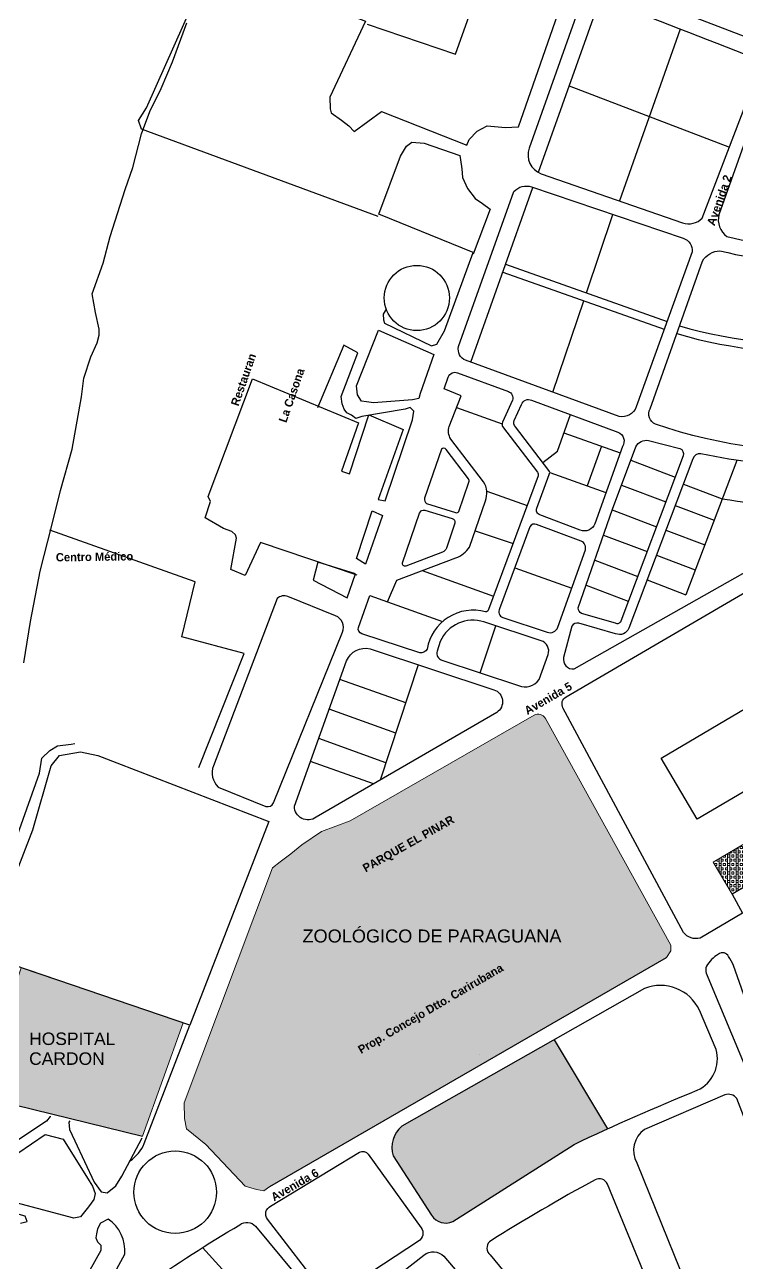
# Model space of a CAD drawing. Header units: millimetres. Extents: x 2890 to 6602, y 1274 to 4283.
# Drawn here: x 3407 to 3835, y 2232 to 2976 of the extents above; entities that cross this region are included whole.
import ezdxf

# ---------------------------------------------------------------- set-up
doc = ezdxf.new("R2010")
doc.units = ezdxf.units.MM
for name, color, linetype, lineweight in [('CLINICA', 190, 'Continuous', 0), ('ESTADIOS', 90, 'Continuous', 0), ('IGLESIAS', 210, 'Continuous', 0), ('RESTAURANT', 30, 'Continuous', 0), ('ZOOLOGICO', 110, 'Continuous', 0)]:
    doc.layers.add(name, color=color, linetype=linetype, lineweight=lineweight)
doc.layers.add('LETRAS', color=7, linetype='Continuous')
doc.styles.add('ROMANS', font='')
doc.styles.get("Standard").update_dxf_attribs({"font": 'arial.ttf'})
doc.styles.get('ROMANS').set_extended_font_data('Berlin Sans FB Demi', bold=True)

msp = doc.modelspace()

# ---------------------------------------------------------------- hatches: boundary and pattern name
at = {"layer": 'CLINICA'}
h = msp.add_hatch(dxfattribs=at)
h.set_pattern_fill('BRASS', color=256, scale=0.2, angle=38)
h.set_pattern_definition([(38, (-265.4256675649267, -24546.84977734087), (-0.7818900736635858, 1.000773657080537), []), (38, (-265.8166126017586, -24546.34939051234), (-0.7818900736635858, 1.000773657080537), [0.6349999999999999, -0.3174999999999999])])
h.paths.add_polyline_path([(3477.662615217332, 2308.66147193095), (3378.669447987812, 2332.808811440284), (3404.757237075232, 2409.735125770279), (3502.109900838755, 2376.720210373881)])
at = {"layer": 'ESTADIOS'}
h = msp.add_hatch(dxfattribs=at)
h.set_pattern_fill('AR-SAND', color=256, scale=0.05)
h.set_pattern_definition([(37.50000000000001, (-265.4256675649267, -24546.84977734087), (-0.08000156479920228, 2.447066186646712), [0, -1.9304, 0, -2.159, 0, -2.06375]), (7.499999999999999, (-265.4256675649267, -24546.84977734087), (2.247616415690013, 3.584125502841772), [0, -1.0414, 0, -1.7399, 0, -0.6667500000000001]), (327.5, (-266.9877675649268, -24546.84977734087), (3.95496185120729, 0.007185923392728811), [0, -0.635, 0, -2.286, 0, -2.9845]), (317.5, (-266.9877675649268, -24546.84977734087), (3.817782262361486, 1.114646616286082), [0, -0.3175, 0, -1.4986, 0, -1.7145])])
edge = h.paths.add_edge_path()
edge.add_line((4917.159343564364, 3063.747092055774), (4775.260591642374, 2975.953647681842))
edge.add_arc((4782.194526098139, 2967.296929507328), 11.09135774329832, 128.694337375827, 182.5459707909631)
edge.add_line((4771.114116607848, 2966.804240845718), (4872.528631478786, 2571.599708718865))
edge.add_arc((4889.884438177423, 2576.053627153646), 17.91818672701385, 194.3928909828052, 259.7403433235466)
edge.add_arc((4625.906497136923, 3399.137055401606), 880.2337910625843, 287.233685842404, 308.1023551148525)
edge.add_arc((-4769982.306341537, 2778.277508742308), 4775151.377678235, 359.9991384316784, 360.0008615683216)
edge.add_line((5169.070796825161, 2850.082433867579), (4944.289835346053, 3060.292426622625))
edge.add_arc((4928.335951836003, 3043.261093832711), 23.33650992871575, 46.87087917993927, 118.6156917534111)
at = {"layer": 'IGLESIAS'}
h = msp.add_hatch(dxfattribs=at)
h.set_pattern_fill('CROSS', color=256, scale=0.08700000000000001)
h.set_pattern_definition([(0, (-265.4256675649267, -24546.84977734087), (0.55245, 0.55245), [0.276225, -0.8286750000000002]), (90, (-265.2875550649269, -24546.98788984088), (-0.55245, 0.55245), [0.276225, -0.8286750000000002])])
edge = h.paths.add_edge_path()
edge.add_line((3724.922566613178, 2366.539567583691), (3757.026287226338, 2313.036143559412))
edge.add_line((3757.026287226338, 2313.036143559412), (3736.848345119261, 2303.604801549721))
edge.add_line((3736.848345119261, 2303.604801549721), (3664.055551701385, 2257.321149808961))
edge.add_arc((3659.852028697223, 2266.627888481488), 10.21200227013413, 212.7492426372798, 294.30700231403887, ccw=False)
edge.add_line((3651.263263363746, 2261.103569481674), (3628.289070414154, 2296.821990517116))
edge.add_arc((3644.063284340839, 2301.88088851566), 16.56557496631201, 129.5771158741294, 197.7814001573358, ccw=False)
edge.add_line((3633.509088277648, 2314.649099800888), (3724.922566613179, 2366.539567583691))
at = {"layer": 'RESTAURANT'}
h = msp.add_hatch(dxfattribs=at)
h.set_pattern_fill('BOX', color=256, scale=0.2)
h.set_pattern_definition([(90, (-265.4256675649267, -24546.84977734087), (-5.08, 3.110602869834277e-16), []), (90, (-264.1556675649267, -24546.84977734087), (-5.08, 3.110602869834277e-16), []), (0, (-265.4256675649267, -24546.84977734087), (0, 5.08), [-1.27, 1.27]), (0, (-265.4256675649267, -24545.57977734087), (0, 5.08), [-1.27, 1.27]), (0, (-265.4256675649267, -24544.30977734087), (0, 5.08), [1.27, -1.27]), (0, (-265.4256675649267, -24543.03977734087), (0, 5.08), [1.27, -1.27]), (90, (-262.8856675649267, -24546.84977734087), (-5.08, 3.110602869834277e-16), [1.27, -1.27]), (90, (-261.6156675649268, -24546.84977734087), (-5.08, 3.110602869834277e-16), [1.27, -1.27])])
h.paths.add_polyline_path([(3820.431154515178, 2473.189735770796), (3877.705038841933, 2506.925578680594), (3889.066633626177, 2487.636816067482), (3831.792749299424, 2453.900973157683)])
at = {"layer": 'ZOOLOGICO'}
h = msp.add_hatch(dxfattribs=at)
h.set_pattern_fill('ANGLE', color=256, scale=0.5)
h.set_pattern_definition([(0, (-265.4256675649267, -24546.84977734087), (0, 3.4925), [2.54, -0.9525]), (90, (-265.4256675649267, -24546.84977734087), (-3.4925, 2.138539473011066e-16), [2.54, -0.9525])])
edge = h.paths.add_edge_path()
edge.add_line((3719.680112319034, 2559.507784031211), (3794.905753032426, 2423.240025013139))
edge.add_line((3794.905753032426, 2423.240025013139), (3794.944043456349, 2419.904129888083))
edge.add_line((3794.944043456349, 2419.904129888083), (3792.335797098005, 2415.864673818381))
edge.add_line((3792.335797098005, 2415.864673818381), (3554.09434608813, 2278.407241267537))
edge.add_line((3554.09434608813, 2278.407241267537), (3550.522239631164, 2275.802772940521))
edge.add_line((3550.522239631164, 2275.802772940521), (3546.161411240644, 2276.552925675561))
edge.add_line((3546.161411240644, 2276.552925675561), (3539.332521982555, 2278.647334406071))
edge.add_line((3539.332521982555, 2278.647334406071), (3515.702742296568, 2303.607694279554))
edge.add_line((3515.702742296568, 2303.607694279554), (3504.057890295406, 2313.00522534285))
edge.add_line((3504.057890295406, 2313.00522534285), (3502.842311183869, 2319.192370016047))
edge.add_line((3502.842311183869, 2319.192370016047), (3502.71075116308, 2328.559137288167))
edge.add_line((3502.71075116308, 2328.559137288167), (3555.69732696744, 2469.741469918436))
edge.add_line((3555.69732696744, 2469.741469918436), (3560.425120436825, 2473.471501925414))
edge.add_line((3560.425120436825, 2473.471501925414), (3566.680478923668, 2478.189551023685))
edge.add_line((3566.680478923668, 2478.189551023685), (3573.32774191426, 2483.539155256388))
edge.add_line((3573.32774191426, 2483.539155256388), (3585.176384049066, 2491.58083857355))
edge.add_line((3585.176384049066, 2491.58083857355), (3602.488137590355, 2497.94699490621))
edge.add_line((3602.488137590355, 2497.94699490621), (3712.809173477097, 2561.425120275965))
edge.add_arc((3715.302814098291, 2557.091327889112), 5.000000000001231, 28.90057888355159, 119.9158889912377, ccw=False)

# ---------------------------------------------------------------- linework, layer by layer
for p, q in [((3752.287887328018, 2991.444110678341), (3715.378621385889, 2887.386842628151)), ((3800.65745810534, 2973.484853894875), (3764.188450743653, 2870.285432686763)), ((3733.833254356953, 2939.415476653244), (3830.169732011942, 2902.575844001701)), ((3674.81200782147, 2773.444781020454), (3712.176704480981, 2878.437243781976)), ((3744.259104353305, 2815.113559601824), (3760.188984622047, 2862.19105511498)), ((3694.084848614531, 2827.600259324313), (3791.060365207355, 2793.212828833234)), ((3695.761253930369, 2832.310853506303), (3792.756954776245, 2797.916265697349)), ((3724.058626528244, 2755.415188482296), (3742.656320144148, 2810.376859441981)), ((3666.23224111875, 2746.154079658782), (3693.623804669977, 2736.335868684829)), ((3726.880406619088, 2720.101921477209), (3734.742462556798, 2741.940690417529)), ((3730.811434587943, 2731.021305947367), (3764.510711491404, 2718.992031995301)), ((3753.25272383165, 2723.010676611803), (3744.735405059358, 2699.149927831261)), ((3718.110110063556, 2713.201599017447), (3726.880406619089, 2720.101921477201)), ((3770.943516443204, 2714.600133852123), (3797.682139261072, 2704.485470351453)), ((3834.561058925007, 2714.466949428616), (3804.054083528512, 2633.820222190802)), ((3722.22973067267, 2707.183540049386), (3755.99339271911, 2695.131283214762)), ((3802.49915917682, 2700.261294462193), (3825.846469752873, 2691.429493672341)), ((3684.428570069176, 2696.002231369565), (3708.674065619547, 2687.31169459037)), ((3765.324357737386, 2699.66202580327), (3792.035322224005, 2689.557824872622)), ((3797.647224063664, 2687.43495941715), (3820.994534639718, 2678.603158627297)), ((3759.716654573859, 2684.71958436162), (3786.388505186937, 2674.630179393792)), ((3677.477585027606, 2672.258555187814), (3700.215519704578, 2664.502740232102)), ((3792.000407026596, 2672.507313938319), (3815.347717602649, 2663.675513148467)), ((3754.506696012044, 2669.626684430284), (3780.741688149869, 2659.702533914965)), ((3786.353589989528, 2657.579668459492), (3809.70090056558, 2648.74786766964)), ((3645.7181958519, 2648.355445137028), (3688.535875317769, 2633.007909038009)), ((3701.212155900034, 2649.934179274965), (3735.491931551577, 2637.697690833115)), ((3749.296737450232, 2654.533784498947), (3775.094871112801, 2644.774888436138)), ((3780.70677295246, 2642.652022980666), (3804.054083528514, 2633.82022219081)), ((3744.086778888419, 2639.440884567607), (3769.448054075734, 2629.847242957308)), ((3624.792279691216, 2629.464279284285), (3657.824375413005, 2617.624280296938)), ((3680.504748523274, 2586.81745560792), (3689.818634870947, 2615.108181809809)), ((3643.313985592711, 2591.732553856417), (3620.446647981216, 2522.51819462547)), ((3635.744356205867, 2568.820964561349), (3596.281447359, 2582.966019259812)), ((3629.764609620728, 2550.721597888873), (3589.851735263879, 2565.027937878694)), ((3623.875521526404, 2532.896634361051), (3583.519503553017, 2547.361814407984)), ((3616.41146301649, 2520.176161536266), (3578.629301385053, 2533.718770495393)), ((3554.09434608813, 2278.407241267537), (3792.335797098005, 2415.864673818381)), ((3513.683273830166, 2241.67773398152), (3541.368497257347, 2211.295571496461))]:
    msp.add_line(p, q)
for points in [[(3612.636231139541, 2976.512181593024), (3665.563416930328, 2958.491917777726), (3694.075746309891, 3038.4045295647), (3692.728202522214, 3042.254761196592), (3688.644040462275, 3048.310637994821), (3685.17397875514, 3052.825514634292), (3684.569536703935, 3055.644379466924), (3688.272909451922, 3065.440074665624), (3594.197934900823, 3103.510796299589), (3601.112820616463, 3124.258314943093), (3608.922023545898, 3147.423188897002), (3621.879271999298, 3172.826206353179), (3627.739932552568, 3186.557569370291), (3631.597418268333, 3200.185346080608), (3628.273742887721, 3207.510012492689)], [(3619.146266388771, 2860.903976979119), (3476.998413087747, 2913.485739917879), (3475.285113412834, 2918.618373753888), (3480.098309614701, 2926.228086416529), (3519.182117752387, 3013.936408339686), (3611.647682428016, 2978.185505749111), (3590.152616761106, 2932.565778149444), (3590.350738058338, 2925.662283890101), (3591.08321566304, 2923.225265949651), (3597.182142522366, 2918.806413067191), (3601.661035374394, 2915.301728086698), (3604.764375364064, 2911.941467183794), (3621.125043243524, 2924.012341750472), (3672.408049273019, 2903.711584152573), (3673.811611210002, 2907.272967629287), (3678.729663041484, 2912.197651966627), (3684.760435817303, 2915.319713170326), (3695.765824546112, 2914.292107016466), (3699.39676003211, 2914.503817160533), (3703.404075537173, 2914.838776241907), (3732.951313475967, 2999.211814307527)], [(3623.982894743216, 2805.381124709885), (3622.207781938027, 2802.335424632917), (3622.431980649597, 2798.882164993242), (3622.918045449018, 2796.959317942302), (3651.223939402966, 2783.326185558143), (3654.485255681042, 2784.309152036592), (3659.051073247514, 2792.305249121658), (3676.17596501258, 2839.25577924602), (3619.657442772359, 2862.303578080296), (3632.561024594708, 2897.164306633326), (3636.235422437958, 2903.126407810173), (3639.508328677975, 2905.642811897363), (3646.761507178488, 2904.916153978941), (3668.232133347838, 2897.627746548423), (3668.71240316623, 2894.938180693111), (3669.547804740205, 2889.560561492493), (3669.883619892475, 2884.316778799438), (3672.962814128148, 2877.761856211734), (3677.42239037698, 2871.701441883494), (3681.780974316824, 2868.837201750058), (3686.510143294761, 2865.329491749558), (3676.293376434251, 2838.231974997011)], [(3606.50572719833, 2645.589093838039), (3548.459470788313, 2665.204808172922), (3539.298860750574, 2645.379019981635), (3530.690411821071, 2648.93361779271), (3534.08597849147, 2667.678903238767), (3533.475741459237, 2669.731049267261), (3531.237743778509, 2671.675071458484), (3526.370880945533, 2673.523069892929), (3515.407022913574, 2680.045494144469), (3518.484705346817, 2689.848751893186), (3517.130400747998, 2692.80447825339), (3543.695153581566, 2763.411365571118), (3607.322399656119, 2737.082691980911), (3597.091145343211, 2708.068378217205), (3601.95993983653, 2706.475952717627), (3613.61600434996, 2741.862952240429), (3634.199074116657, 2733.051694771427), (3619.113092904916, 2690.932850247401), (3623.361992064403, 2690.114706102212), (3639.749577074026, 2738.863321830438), (3640.539038658148, 2743.96570546591), (3638.428110700688, 2746.163788081997), (3635.417070548463, 2745.177796583542), (3609.477755801001, 2740.762786864688), (3605.714921440935, 2739.658083958936), (3603.226647634239, 2741.605131170399), (3600.484234381007, 2743.044057532133), (3598.873858675366, 2745.236090108206), (3597.52148573689, 2748.447389403044), (3597.053771710494, 2752.798179334647), (3607.014467464183, 2779.13200230283), (3598.664021301845, 2783.705866833136), (3582.860049937857, 2745.94083726072)], [(3511.588117197743, 2530.10146379649), (3538.648354070092, 2598.433811803733), (3501.238686905423, 2608.474266700366), (3509.357335358223, 2641.492807045731), (3422.061036346893, 2672.659481896938)], [(3359.98441550695, 2369.831138659886), (3415.882972899713, 2526.717636834051), (3417.117190730531, 2535.665522360162), (3421.990082616865, 2540.161535101396), (3426.569439919496, 2542.997402753833), (3434.732492104818, 2544.076374643634), (3437.118871801305, 2544.401626705111)], [(3724.922566613178, 2366.539567583691), (3757.026287226338, 2313.036143559412)], [(3680.055042784201, 2357.483162484284), (3680.055042784201, 2357.483162484284)], [(3422.15757290094, 2320.692673749675), (3422.15089740139, 2320.436306508643), (3419.951244295638, 2317.66932367665), (3383.019513540965, 2293.194053747843), (3377.19945030497, 2290.773946851877), (3373.930891681061, 2290.21417447544), (3371.482857312139, 2292.327532194707), (3369.875373696914, 2297.88312173324), (3377.641983246378, 2322.188296867454), (3378.022299324342, 2327.181216091768), (3379.968470843805, 2329.826257282089), (3378.649421489104, 2332.039709716722), (3378.669447987812, 2332.808811440284), (3477.662615217332, 2308.66147193095)], [(3434.097722059238, 2317.829386347591), (3433.448998219397, 2316.94770595074), (3433.835802399966, 2312.576978892473), (3437.039181204635, 2305.827163905057), (3448.655381237162, 2280.910051780672), (3452.886037386261, 2275.160737842473), (3456.374700098653, 2274.560615654488), (3461.616132240282, 2278.790898186074), (3465.271682441706, 2284.599957028323), (3477.510841300833, 2307.639123955428)], [(3404.337731804995, 2256.362552990125), (3408.366735187888, 2257.288150291576), (3407.202797499491, 2260.652134322015), (3399.373332895228, 2262.77151096837)], [(3456.964732221799, 2258.769062404906), (3452.398725918325, 2256.445929234999), (3450.557599818456, 2253.028665331577), (3450.1022780689, 2249.961621405476), (3449.663645068247, 2247.535495582654), (3450.729212836659, 2245.200101506583), (3452.551887614192, 2243.102348734544), (3452.71858770622, 2239.891516240698), (3427.131311472453, 2194.482189394453), (3374.012648852547, 2206.83864327512)]]:
    msp.add_lwpolyline(points)
for points in [[(3792.870386485854, 3129.270426375216), (3749.158098757487, 3011.263766966832, 0.371406884256883), (3752.466233178303, 3002.548180104593), (3857.33330253064, 2962.212986663136, 0.8509561032049632), (3920.342076987499, 3087.555754733657), (3799.906433510192, 3131.696007015103, 0.2851464929999352), (3792.870386485854, 3129.270426375216, 0.4046986683022269)], [(3739.158824374892, 2984.269504535859), (3709.92059396021, 2901.9128798181, 0.4084474573488452), (3717.019831773365, 2886.622514291818), (3802.086524466, 2857.159249716125, 0.291042370202428), (3813.87171647739, 2859.956162523979), (3848.215731505368, 2949.766543306562, 0.3541540486700535), (3845.341306699211, 2956.051004285145, 0.004594081263498603), (3754.637966723988, 2990.954347487189, 0.3681986272658027), (3739.158824374892, 2984.269504535859, 0.003755287248777532)], [(3854.358226858945, 2948.052926549731), (3823.86487305422, 2862.020682401547, 0.3043302966706039), (3828.566648771646, 2848.885216925256, 0.1632453253102497), (3967.610714521794, 2861.64524787899, 0.3243225927733875), (3969.360693086646, 2870.297479703108), (3922.183916673244, 2950.406087491348, 0.3662015287068853), (3910.245240387057, 2954.582302461887, -0.09494277838960297), (3859.186281844355, 2951.532763074235, 0.3912359883018435), (3854.358226858945, 2948.052926549731, 2.495688932276369)], [(3763.93723424991, 2740.815301889233), (3671.749421674283, 2774.566019022105, -0.3781429000685183), (3667.540390773452, 2782.837733441657), (3700.776417875462, 2875.993890533026, -0.2967135478536709), (3711.390823586908, 2878.70316677579), (3802.454484999709, 2847.889437045123, -0.3441571063798362), (3807.832332713409, 2839.709572475992), (3774.222653528153, 2746.533823332188, -0.3702568632518403), (3763.93723424991, 2740.815301889233, -4.610644506670193)], [(3824.473960626275, 2840.353350015611, 0.1724979091267141), (3974.395177267917, 2854.559070450795, -0.4636831789429127), (3979.647281002563, 2852.830321082204), (4028.228850198687, 2764.3419178549, -0.4551147397336238), (4025.794932366475, 2757.10792961101, -0.2123253768198193), (3785.778935730521, 2736.203717361356, -0.4381738804713731), (3782.53700660132, 2745.420549809754), (3813.97120432866, 2834.107238417345, -0.2535469546173744), (3824.473960626275, 2840.353350015611, -9.85124728643836)], [(3669.018782040983, 2753.334137212404), (3658.825487250796, 2757.455959226844), (3661.346693607885, 2764.489805244047, -0.4145899175820685), (3666.936518019342, 2767.125365076757), (3697.450050827015, 2755.791942886309, -0.4044957369488613), (3699.910237466249, 2750.651983692703), (3693.869665577164, 2737.350467494819, 0.2406210067412476), (3693.986139952829, 2734.819314191426), (3714.884771524128, 2707.419529470658, -0.227361213255918), (3715.331696597132, 2705.26437849472), (3685.532467219436, 2624.90904678405, -0.2800278217024271), (3683.694955224612, 2623.45444847377, 0.4469876172793226), (3648.646375776792, 2601.156276491204, -0.2724245974230955), (3644.150336237567, 2598.828382656043), (3609.335629981986, 2610.330615005477, -0.410428435162093), (3607.427345309125, 2614.061661107716), (3614.296705469018, 2633.22630483692), (3624.792279691216, 2629.464279284285), (3630.386814789212, 2642.616688608344), (3665.769568975918, 2655.860962608286, 0.1572630954038296), (3674.117338468081, 2662.407228511601), (3683.582177370051, 2690.155555400509, 0.2454298129971313), (3682.471941525455, 2701.5764223629), (3662.8255652427, 2727.289808171626, -0.2122661706128808), (3661.861902080953, 2734.893062255504), (3669.018782040996, 2753.334137212437)], [(3705.33858893188, 2748.09463218805, -0.4381231431913221), (3711.334413318864, 2750.634973912674), (3763.203202251135, 2731.369722419778, -0.4870656414833467), (3765.904743786732, 2722.897328401369), (3749.31675023039, 2676.427076717401, -0.4315604567810316), (3740.618227199671, 2672.623553409255), (3716.409658583236, 2681.705570003402, -0.417451215331083), (3714.524137125778, 2685.830700408546), (3721.974103020742, 2705.919960876846, 0.2787853685620631), (3721.794762155836, 2708.3971216128), (3701.745678395951, 2734.539445907149, -0.2930683115804565), (3700.941251629459, 2738.411566672115), (3705.338588931877, 2748.094632188039)], [(3732.114803766172, 2572.533475178384), (4030.611035796004, 2746.876029433369, -0.3779949681254701), (4041.817442193575, 2744.672386071098), (4118.094495974151, 2615.463345424009, -0.292332893791014), (4117.439666425429, 2606.730230172753), (3895.334204090969, 2476.192214943111), (3889.066633626177, 2487.636816067482), (3831.792749299424, 2453.900973157683), (3838.101941285947, 2442.555104377955), (3812.705223407445, 2427.628694597842, -0.3063976003250574), (3802.617008614941, 2431.000150121202), (3730.206585680764, 2565.828261292277, -0.4052857453044262), (3732.114803766015, 2572.533475178293, 2396.902902408304)], [(3781.607766637358, 2726.469555524475), (3800.342242070061, 2721.703161007244, -0.3836954826500342), (3802.473986651873, 2717.15296047358), (3764.896840530195, 2617.815880534857, -0.4459020441543355), (3761.794858002115, 2616.611764276898), (3741.361689881051, 2622.419631508142, -0.3023577601656828), (3739.390340235905, 2625.835617313546), (3759.862507163378, 2685.142109514599), (3773.984949004802, 2722.68555208055, -0.3236210408922634), (3781.607766637358, 2726.469555524475, -0.9424084371440956)], [(3657.178804199398, 2721.163496204131), (3647.127836222973, 2691.69679868836, 0.3558829233772416), (3648.295320415017, 2688.548323898495), (3665.716633215252, 2683.075780967381, 0.3313794064915443), (3667.663478013891, 2683.754858290972), (3673.690079329798, 2701.423210079628, 0.2470836898540166), (3673.519832586858, 2703.389200522385), (3660.010550041597, 2721.087009305374, 0.4782502884601859), (3657.178804199398, 2721.163496204131, 3.52163008755075)], [(3812.931068045791, 2718.500332546703, 0.3540000552314576), (3808.23615119375, 2715.427322045772), (3769.74957352758, 2613.686113977109, -0.430561649833737), (3761.755280896858, 2610.385348213021), (3739.710780925929, 2616.651215955694, 0.3473766351813174), (3735.556450210589, 2614.958261520434), (3730.530775464669, 2596.165733602748, 0.4946042735092285), (3736.860661846649, 2589.188126352535), (3953.292988150852, 2711.558749201627, 0.7355958636362275), (3949.683293627014, 2718.122855859247, -0.108472735041898), (3812.931068045795, 2718.500332546707, -1.24425557382005)], [(3647.299711690478, 2684.668361606032), (3663.727150479647, 2679.508023515968, -0.3832457575073377), (3665.30543206524, 2676.841710536434), (3660.161191887111, 2661.760201010889, -0.2201121936464494), (3657.797592418064, 2659.283496638628), (3635.774864119903, 2651.04007256067, -0.6374207312025468), (3633.891456408773, 2652.891342228474), (3644.071328603531, 2682.735951764166, -0.366564391846101), (3647.299711690478, 2684.668361606032, -1.802217101162144)], [(3692.105836882689, 2625.378467580972, 0.4297758193604205), (3694.064667111297, 2620.060461996814), (3720.753936200548, 2611.242746516246, 0.4138791636158322), (3727.146311593799, 2614.317945803711), (3743.69369997926, 2660.67444457934, 0.3586661070285136), (3741.204133014062, 2665.995412822423), (3714.396923377042, 2676.052328066929, 0.3650888598812835), (3710.367264388844, 2674.621454578001), (3692.057047411224, 2625.246903971928)], [(3556.413339097757, 2508.811545320706), (3597.861668667179, 2611.315872281243, 0.418977699732633), (3593.556205386185, 2621.2083681211), (3565.013744594723, 2632.718038794649, 0.2957132371007637), (3558.591916681331, 2631.471428916941), (3520.288457798428, 2531.101659151645, 0.2952183353532939), (3523.133240234841, 2518.185350768231), (3551.808168149299, 2506.641653126254, 0.3726019400594059), (3556.413339097757, 2508.811545320706, 2.061536266024922)], [(3703.523000612391, 2579.212586508543, 0.3408146168846063), (3715.901843646271, 2582.817255030043), (3721.273277529804, 2597.864999268894, 0.4254834232194922), (3717.120749475128, 2606.119766642953), (3682.759702252505, 2617.432126966781, 0.3860303613000807), (3656.514718646655, 2605.750619319419), (3654.549151805601, 2599.907926786246, 0.3901367385460873), (3657.486496434158, 2594.422324707298), (3703.523000612391, 2579.212586508543)], [(3600.272131023587, 2594.099520617673, -0.3725424035153194), (3614.430662117788, 2601.275150458946), (3688.709130995854, 2576.734710527503, -0.6333401514442657), (3690.387075724816, 2563.111822298185), (3581.878242064913, 2500.132979661727, -0.6168388637051554), (3568.949351487144, 2506.712937813462), (3600.272131023587, 2594.099520617673)], [(3829.619055439969, 2416.493082174528, 0.4800616797502), (3823.552135242271, 2417.907587090426, 0.1227939764618999), (3816.329146622356, 2410.615260164896, 0.1824586737434168), (3816.263182916915, 2406.597156564486), (3839.12115827038, 2351.862007095019, 0.3924196582386023), (3845.404691538899, 2349.281946681555), (3849.888116169132, 2350.861484814998, 0.4384430410906778), (3852.240712931871, 2355.499828241335), (3832.569390260754, 2411.158954820606, 0.08015899726919518), (3829.619055439969, 2416.493082174528, 29.16871606900971)], [(3633.509088277648, 2314.649099800888, 0.3067056221190299), (3628.289070414152, 2296.82199051712), (3651.263263363746, 2261.103569481674, 0.3716868814120419), (3664.055551701405, 2257.321149808972), (3736.848345119279, 2303.604801549728, -0.01553211635380412), (3810.859395338892, 2336.189252086361, 0.3673878044392229), (3822.188570758392, 2360.734571313637), (3812.161590415815, 2384.201090748108, 0.4005823537555758), (3779.12793671319, 2397.309012768844), (3633.509088277648, 2314.649099800888)], [(3470.202736058334, 2293.882242576506, 0.1580900174277302), (3478.755986853893, 2304.237646484667), (3506.122462304907, 2375.359442499571)], [(3827.471546508698, 2333.373282906024), (3779.261263808707, 2312.679534121568, 0.3789168209523402), (3774.481454122235, 2292.53263570919), (3815.187654581871, 2192.070857370777, 0.4256602972340708), (3823.962906466337, 2188.556102994748), (3876.872402530218, 2211.425043083617, 0.3984473884763555), (3878.682139888211, 2216.715146573798), (3834.540710114214, 2331.180821936446, 0.354025954524145), (3827.471546508698, 2333.373282906024, -49.2140781965287)], [(3554.628073758587, 2266.530862319479), (3607.979313198889, 2299.062219279028, -0.3435839606249732), (3613.297128970682, 2297.837427358062), (3645.034558902077, 2253.608137657327, -0.4358999564407672), (3643.402395400576, 2245.544628558509), (3593.875705375629, 2212.955403695588, -0.4118754024447692), (3586.968684888625, 2214.351323214977), (3552.688138350972, 2258.859445822977, -0.4736445315908741), (3554.628073758587, 2266.530862319479, -2.680009258217803)], [(3749.503218181298, 2282.448241102647, 0.01564166267438742), (3686.017955673107, 2245.229087826948, 0.4248806870619289), (3686.43637477805, 2237.26609840236), (3745.277181508374, 2165.89234527658, 0.3595991068068537), (3751.245684893741, 2164.738604355592), (3790.83839053282, 2188.150629907136, 0.4081580394664418), (3792.471937877923, 2193.47601627677), (3756.881078923418, 2279.888602956583, 0.4476020295295738), (3749.503218181298, 2282.448241102647, 6.779115544673503)], [(3545.532937398717, 2254.541302295626), (3584.568421753401, 2207.515790474764, -0.445754932161273), (3582.705851624143, 2194.83285894749, 0.03004380539810357), (3497.903480380621, 2111.215370047822, 0.003785533567444907), (3405.981865649637, 1984.707027993644, -0.2432361954617427), (3397.303014288116, 1980.570958802334), (3360.187510496979, 2002.156757488755, -0.3827045562676687), (3355.466642084129, 2018.492541605991), (3456.735065678315, 2197.078410012334, -0.146636668599124), (3479.710383009928, 2219.080070120434, -0.01908778485619068), (3536.098541238816, 2255.383456235903, -0.3997018320112382), (3545.532937398717, 2254.541302295626, -5.172721533555549)], [(3417.130224377302, 2146.468311081258), (3466.962961348655, 2237.714701192733, 0.2789056782355072), (3456.964732221799, 2258.769062404906, -6.225079285712172)], [(3658.708584319113, 2236.56554947319), (3732.457816378394, 2149.40926893676, -0.4127273943390067), (3731.499883420181, 2137.548822724132, -0.04144882273535168), (3686.372096547571, 2105.024518848083, -0.3355455218012436), (3678.380844777455, 2105.736996657367), (3607.042223423432, 2191.677653913873, -0.3802480283123427), (3608.179082174383, 2207.023902121618), (3646.639133601137, 2237.221821625149, -0.3712463316410105), (3658.708584319115, 2236.565549473186, -4.761203387440953)]]:
    msp.add_lwpolyline(points, format="xyb")
at = {"color": 40}
msp.add_lwpolyline([(3406.493278156913, 2592.797793412034), (3410.436722757009, 2617.798565720127), (3416.295871507848, 2647.88810907366), (3423.135842328897, 2675.282036531636), (3428.426830716669, 2696.432577207836), (3435.371657167334, 2721.141476340744), (3441.116291986958, 2752.638183345472), (3442.452665670606, 2763.868267375662), (3446.678804764122, 2776.59700128428), (3450.371553380397, 2784.987045341323), (3451.658669725881, 2789.700019534596), (3451.560574907407, 2793.279553131585), (3449.50856258971, 2803.272610258696), (3447.341070510627, 2814.545044569451), (3454.112467390316, 2832.866132842762), (3458.238580005074, 2848.9188274135), (3467.337796770449, 2877.180034962867), (3471.943213373486, 2890.415377210745), (3476.976198994036, 2910.546651167714), (3482.084099509235, 2924.031516310445), (3488.946830396255, 2937.878565714846), (3495.699876502918, 2953.771711107728), (3504.261839470366, 2977.183082936251)], dxfattribs=at)
for points in [[(3652.560859058873, 2778.070302784828), (3644.499448343244, 2754.652880916058), (3643.726405871805, 2751.72286722638), (3639.840365109098, 2750.875249765267), (3616.424094054097, 2749.113505661407), (3612.173263234266, 2749.676076871728), (3609.171881383698, 2749.967950047146), (3606.823233092384, 2753.830281759298), (3606.112969581392, 2759.206388449914), (3619.50647952379, 2792.655415821507)], [(3611.686610947776, 2652.171977231431), (3606.205647761939, 2655.560975824867), (3615.682210376492, 2684.073218778859), (3621.793693027872, 2681.315589972458)], [(3582.910651449236, 2653.286573341268), (3580.200656563573, 2642.456486323535), (3600.519928582135, 2631.85924333093), (3605.635555738589, 2646.366400212667)], [(3789.163182913292, 2535.638297467241), (3844.521423843042, 2568.245775408045), (3866.158075289104, 2531.512883467162), (3810.799834359355, 2498.905405526358)], [(3553.45017059567, 2497.601123920794), (3506.122462304907, 2375.359442499571), (3382.63944452437, 2417.235866084847), (3411.742694332968, 2492.54060249558), (3422.796248455479, 2531.002039785882), (3427.72395858856, 2537.204588797328), (3440.505425952788, 2539.350469187985), (3450.752259662613, 2537.30964635514)], [(3419.115606468118, 2309.609360526235), (3430.058518029988, 2306.899224660278), (3445.551947528909, 2281.885361862055), (3447.719798313226, 2278.624593536289), (3449.228912008408, 2274.097593952122), (3448.385023504967, 2270.527178512107), (3445.266476224182, 2266.115655538778), (3440.356869090238, 2260.209622970934), (3436.452937625645, 2259.280904680177), (3392.704655626561, 2271.018733487616), (3387.004751382692, 2273.213236933493), (3383.944708421541, 2275.854934082518), (3381.384953133476, 2278.484147273622), (3380.174286948173, 2280.053560615669), (3380.349425113125, 2281.973193935271), (3381.153260619269, 2284.005405927927), (3386.24291884434, 2287.213340484223)]]:
    msp.add_lwpolyline(points, close=True)
for centre, radius in [((3642.440333398879, 2812.003919243964), 19.58003859076902), ((3497.309932620386, 2274.950071920094), 24.78486510516828)]:
    msp.add_circle(centre, radius)
for centre, radius, start, end in [((3877.10601463735, 3058.511552061263), 274.2038509235545, 253.7158935893699, 296.865711684103), ((3877.10601463735, 3058.511552061263), 279.2038509235551, 253.657949398667, 296.8997812148124), ((3882.16692492426, 3029.779616867213), 343.0055386385154, 260.5494145242548, 272.8966770522948)]:
    msp.add_arc(centre, radius, start, end)
at = {"layer": 'CLINICA'}
msp.add_lwpolyline([(3477.662615217332, 2308.66147193095), (3378.669447987812, 2332.808811440284), (3404.757237075232, 2409.735125770279), (3502.109900838755, 2376.720210373881), (3477.662615217332, 2308.66147193095)], dxfattribs=at)
at = {"layer": 'IGLESIAS'}
msp.add_lwpolyline([(3724.922566613178, 2366.539567583691), (3757.026287226338, 2313.036143559412), (3736.848345119261, 2303.604801549721), (3664.055551701385, 2257.321149808961, -0.3716868814119695), (3651.263263363746, 2261.103569481674), (3628.289070414154, 2296.821990517116, -0.3067056221190805), (3633.509088277648, 2314.649099800888), (3724.922566613179, 2366.539567583691)], format="xyb", dxfattribs=at)
at = {"layer": 'RESTAURANT'}
msp.add_lwpolyline([(3820.431154515178, 2473.189735770796), (3877.705038841933, 2506.925578680594), (3889.066633626177, 2487.636816067482), (3831.792749299424, 2453.900973157683)], close=True, dxfattribs=at)
at = {"layer": 'ZOOLOGICO'}
msp.add_lwpolyline([(3719.680112319034, 2559.507784031211), (3794.905753032426, 2423.240025013139), (3794.944043456349, 2419.904129888083), (3792.335797098005, 2415.864673818381), (3554.09434608813, 2278.407241267537), (3550.522239631164, 2275.802772940521), (3546.161411240644, 2276.552925675561), (3539.332521982555, 2278.647334406071), (3515.702742296568, 2303.607694279554), (3504.057890295406, 2313.00522534285), (3502.842311183869, 2319.192370016047), (3502.71075116308, 2328.559137288167), (3555.69732696744, 2469.741469918436), (3560.425120436825, 2473.471501925414), (3566.680478923668, 2478.189551023685), (3573.32774191426, 2483.539155256388), (3585.176384049066, 2491.58083857355), (3602.488137590355, 2497.94699490621), (3712.809173477097, 2561.425120275965, -0.4194133536480971)], format="xyb", close=True, dxfattribs=at)

# ---------------------------------------------------------------- texts
for s, height, p in [('ZOOLÓGICO DE PARAGUANA', 7.800000000000001, (3573.73532648533, 2424.938176884388)), ('HOSPITAL', 7.5, (3409.575561336655, 2363.366695888958)), ('CARDON', 7.5, (3409.575561336655, 2351.445166713943))]:
    msp.add_text(s, height=height).set_placement(p)
at = {"layer": 'LETRAS', "style": 'ROMANS'}
for s, rotation, p in [('Avenida 2', 70.71814041436772, (3821.22864063236, 2854.984862174758)), ('Restauran', 70.85602859425872, (3535.29551583692, 2746.707145780011)), ('La Casona', 70.85602859425872, (3564.014320198743, 2736.737678591314)), ('Centro Médico', 0.7867442734498967, (3425.691938783688, 2653.761112929707)), ('                                             Avenida 5', 30.03280863072206, (3636.525513961044, 2519.66357972232)), ('PARQUE EL PINAR', 29.41471090995113, (3611.711031916731, 2466.959455018782)), ('Prop. Concejo Dtto. Carirubana', 30.36926860316624, (3608.984680992091, 2357.908653798432)), ('Avenida 6', 30.03280863072206, (3556.708722577261, 2269.33334096513))]:
    msp.add_text(s, height=5, rotation=rotation, dxfattribs=at).set_placement(p)

doc.saveas('drawing.dxf')
